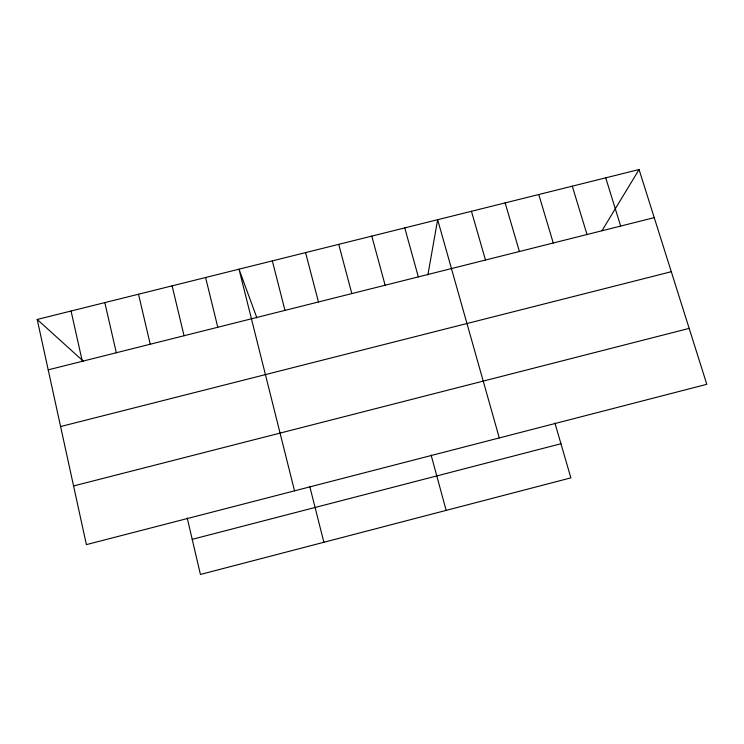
<?xml version="1.0" encoding="UTF-8"?>
<svg xmlns="http://www.w3.org/2000/svg" width="744" height="744" viewBox="0 0 744 744"><rect width="100%" height="100%" fill="white"/><g stroke="black" fill="none" stroke-linecap="round" stroke-linejoin="round"><path stroke-width="1.12" d="M427.874 274.964L437.649 219.713L499.28 437.928M602.036 230.64L639.068 169.539L706.8 384.304L86.388 544.627L37.2 319.455L639.068 169.539M192.203 539.344L560.948 443.74M73.572 485.953L689.167 328.383M60.59 426.545L671.293 271.718M48.211 369.852L654.236 217.639M37.2 319.455L83.384 361.249M256.903 317.911L239.01 269.188L294.522 490.835M605.728 177.844L620.663 226.074M572.285 186.177L587.007 234.527M538.768 194.528L553.257 243M505.148 202.898L519.414 251.5M554.922 423.038L570.881 477.862L200.424 574.461L187.228 518.047M471.445 211.296L485.479 260.028M404.755 227.906L418.333 276.889M371.786 236.118L385.132 285.231M431.102 455.03L446.149 510.384M338.715 244.348L351.838 293.592M305.57 252.607L318.46 301.971M272.332 260.884L284.989 310.378M309.755 486.39L323.882 542.264M205.595 277.512L217.787 327.258M172.097 285.854L184.056 335.73M138.505 294.224L150.232 344.23M104.83 302.613L116.315 352.749M71.061 311.02L82.305 361.286"/></g></svg>
